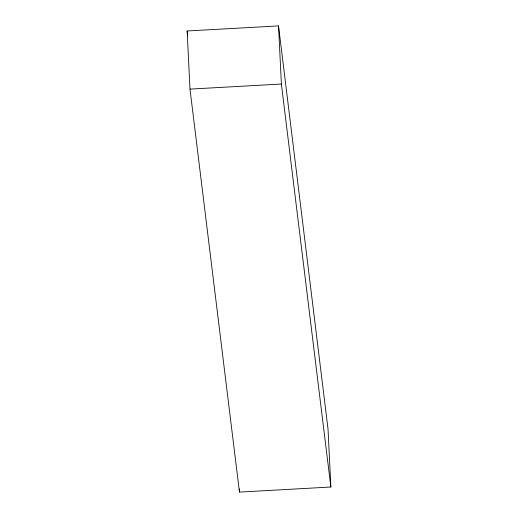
<?xml version="1.0" encoding="UTF-8"?>
<svg xmlns="http://www.w3.org/2000/svg" width="518" height="518" viewBox="0 0 518 518"><rect width="100%" height="100%" fill="white"/><g stroke="black" fill="none" stroke-linecap="round" stroke-linejoin="round"><path stroke-width="0.78" d="M187.14 30.989L278.529 25.9L328.011 428.891L330.86 487.011L239.471 492.1L189.989 89.109L187.14 30.989L187.73 35.807M189.989 89.109L281.378 84.026L330.86 487.011M278.529 25.9L281.378 84.026M239.31 488.869L239.471 492.1"/></g></svg>
